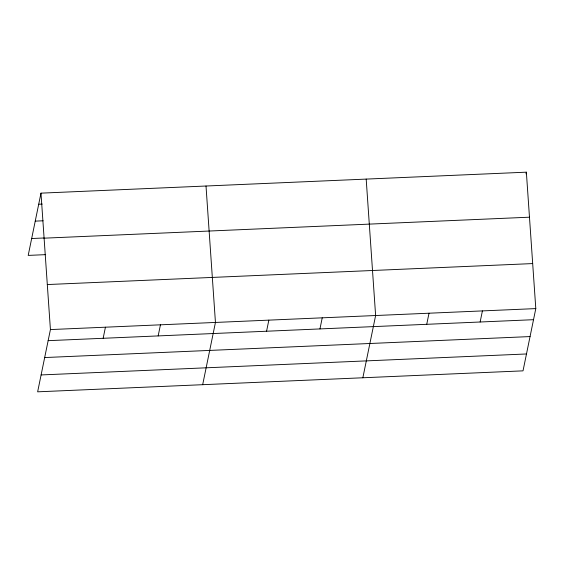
<?xml version="1.0" encoding="UTF-8"?>
<svg xmlns="http://www.w3.org/2000/svg" width="564" height="564" viewBox="0 0 564 564"><rect width="100%" height="100%" fill="white"/><g stroke="black" fill="none" stroke-linecap="round" stroke-linejoin="round"><path stroke-width="0.85" d="M40.982 193.149L50.422 329.573L37.64 391.825L523.018 370.851L535.8 308.6L526.36 172.175L40.982 193.149L28.2 255.4L45.663 254.646M103.156 338.287L105.433 327.198M158.167 335.911L160.444 324.822M202.673 384.69L215.448 322.439L206.008 186.021M266.568 331.23L268.845 320.133M319.957 328.925L322.234 317.828M362.849 377.774L375.624 315.523L366.184 179.098M426.736 324.307L429.014 313.21M480.133 322.002L482.41 310.905M526.008 173.881L526.36 172.175M38.704 204.246L42.194 204.09M35.236 221.123L43.097 220.785M31.669 238.516L43.886 237.994M44.098 238.17L529.476 217.196M47.305 284.552L532.684 263.578M50.422 329.573L535.8 308.6M48.144 340.67L533.523 319.696M44.676 357.548L530.054 336.574M41.109 374.94L526.487 353.966"/></g></svg>
